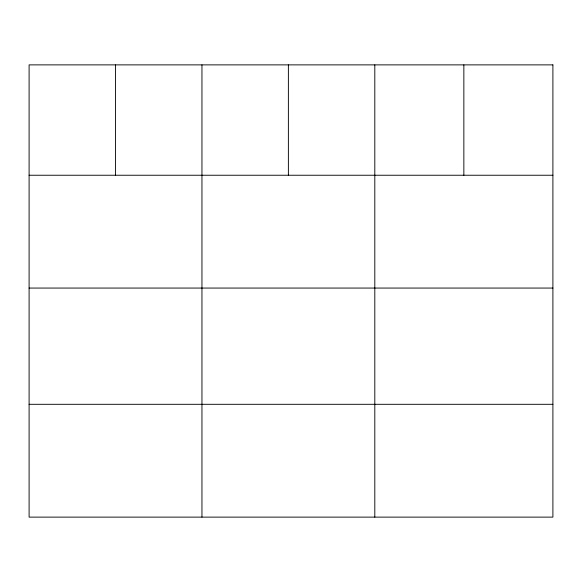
<?xml version="1.0" encoding="UTF-8"?>
<svg xmlns="http://www.w3.org/2000/svg" width="582" height="582" viewBox="0 0 582 582"><rect width="100%" height="100%" fill="white"/><g stroke="black" fill="none" stroke-linecap="round" stroke-linejoin="round"><path stroke-width="0.87" d="M29.1 175.24L552.9 175.24M29.1 288.061L552.9 288.061M29.1 404.301L552.9 404.301M463.854 64.878L463.854 175.24M374.808 64.878L374.808 517.122M288.381 64.878L288.381 175.24M201.954 64.878L201.954 517.122M115.527 64.878L115.527 175.24M552.9 64.878L29.1 64.878L29.1 517.122L552.9 517.122L552.9 64.878"/></g></svg>
